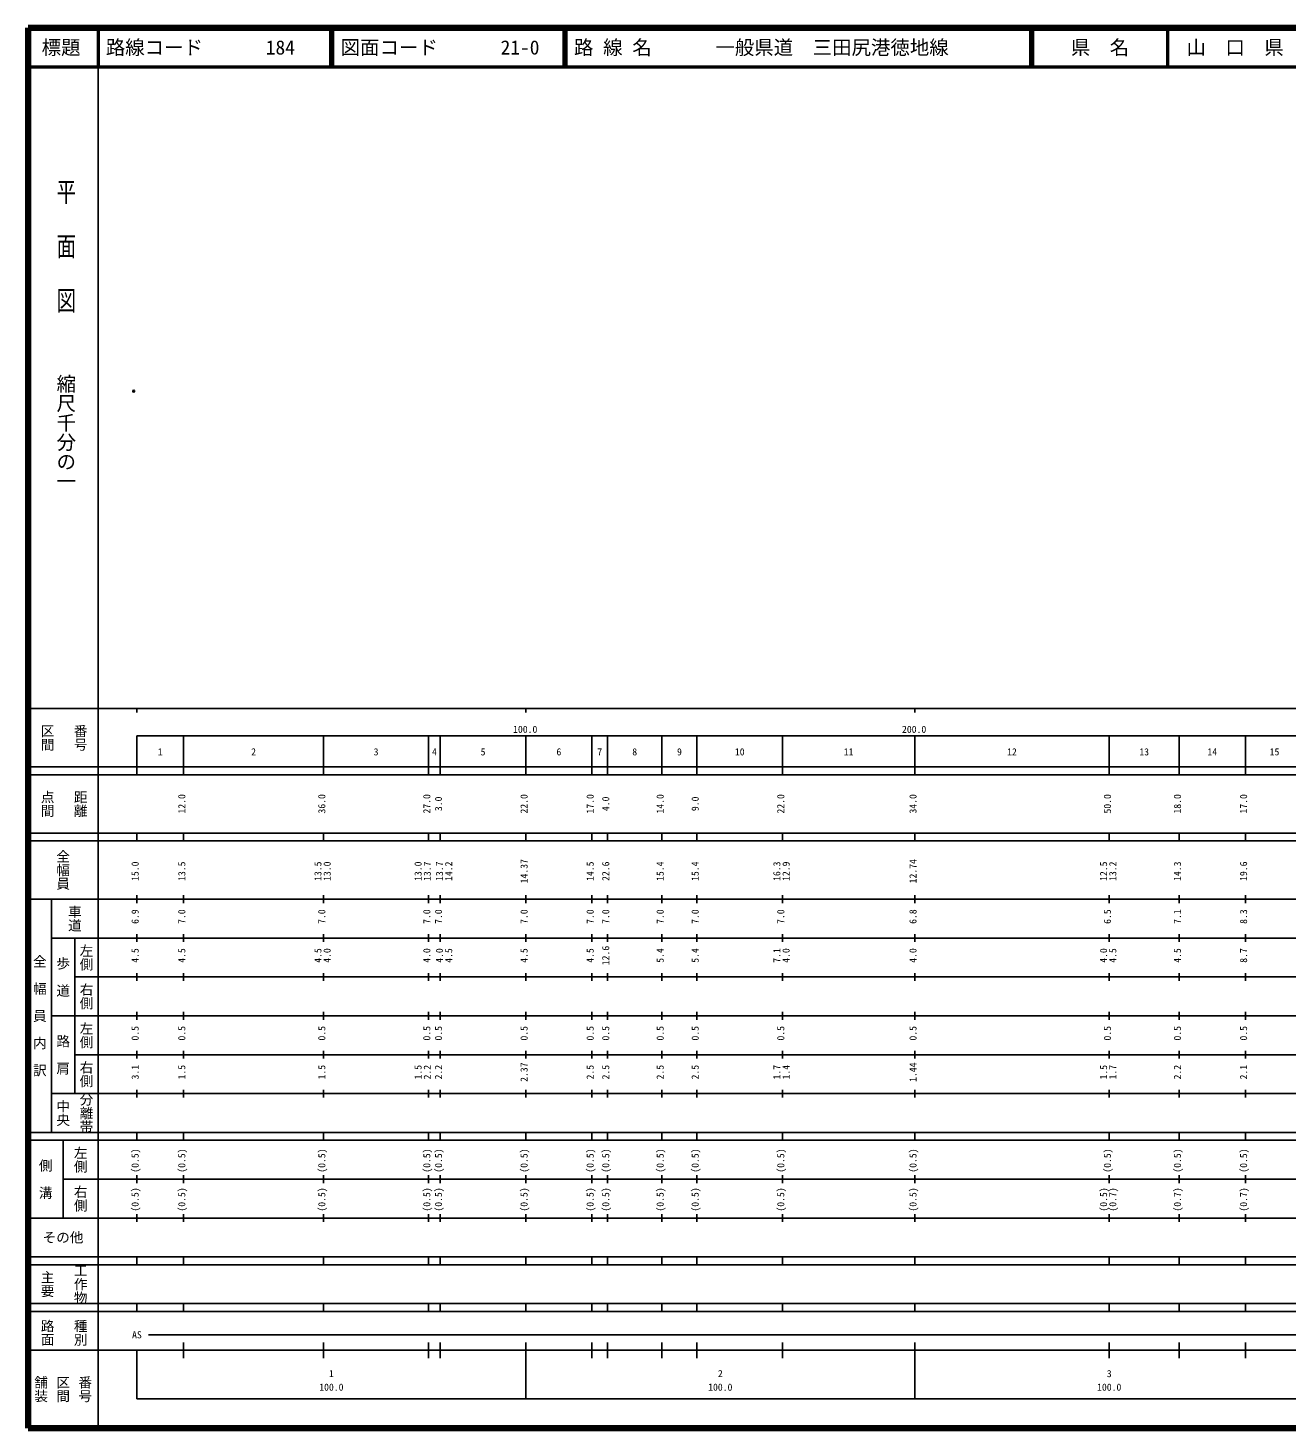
# Model space of a CAD drawing. Units: millimetres on the paper. Extents: x 40 to 680, y 20 to 380.
# Drawn here: x 40 to 363.7, y 20 to 380 of the extents above; entities that cross this region are included whole.
import ezdxf
from ezdxf.enums import TextEntityAlignment as Align

# ---------------------------------------------------------------- set-up
doc = ezdxf.new("R2010")
doc.units = ezdxf.units.MM
doc.header["$PDMODE"] = 32
doc.header["$PDSIZE"] = 0.5
doc.layers.add('M-OTRS', color=6, linetype='Continuous')
doc.layers.add('M-TTL-TXT', color=7, linetype='Continuous')
for name, color, linetype, lineweight in [('M-TTL', 2, 'Continuous', 140), ('M-TTL-BAND', 7, 'Continuous', 25), ('M-TTL-LINE', 7, 'Continuous', 50)]:
    doc.layers.add(name, color=color, linetype=linetype, lineweight=lineweight)
doc.styles.add('@ＭＳ ゴシック', font='')
doc.styles.add('ＭＳ ゴシック', font='')
doc.styles.get('@ＭＳ ゴシック').set_extended_font_data('@MS Gothic')
doc.styles.get('ＭＳ ゴシック').set_extended_font_data('MS Gothic')

msp = doc.modelspace()

# ---------------------------------------------------------------- linework, layer by layer
at = {"layer": 'M-OTRS'}
msp.add_point((67.172, 286.601), dxfattribs=at)
at = {"layer": 'M-TTL'}
for p, q in [((40, 380), (40, 20)), ((680, 380), (40, 380)), ((40, 20), (680, 20))]:
    msp.add_line(p, q, dxfattribs=at)
at = {"layer": 'M-TTL-BAND'}
for p, q in [((58, 370), (58, 20)), ((40, 205), (579, 205)), ((68, 205), (68, 204)), ((168, 205), (168, 204)), ((268, 205), (268, 204)), ((68, 198), (579, 198)), ((68, 198), (68, 188)), ((80, 188), (80, 198)), ((116, 188), (116, 198)), ((143, 188), (143, 198)), ((146, 188), (146, 198)), ((168, 188), (168, 198)), ((185, 188), (185, 198)), ((189, 188), (189, 198)), ((203, 188), (203, 198)), ((212, 188), (212, 198)), ((234, 188), (234, 198)), ((268, 188), (268, 198)), ((318, 188), (318, 198)), ((336, 188), (336, 198)), ((353, 188), (353, 198)), ((40, 190), (579, 190)), ((40, 188), (579, 188)), ((40, 173), (579, 173)), ((68, 171), (68, 173)), ((80, 171), (80, 173)), ((116, 171), (116, 173)), ((143, 171), (143, 173)), ((146, 171), (146, 173)), ((168, 171), (168, 173)), ((185, 171), (185, 173)), ((189, 171), (189, 173)), ((203, 171), (203, 173)), ((212, 171), (212, 173)), ((234, 171), (234, 173)), ((268, 171), (268, 173)), ((318, 171), (318, 173)), ((336, 171), (336, 173)), ((353, 171), (353, 173)), ((40, 171), (579, 171)), ((40, 156), (579, 156)), ((46, 96), (46, 156)), ((68, 155), (68, 157)), ((80, 155), (80, 157)), ((116, 155), (116, 157)), ((143, 155), (143, 157)), ((146, 155), (146, 157)), ((168, 155), (168, 157)), ((185, 155), (185, 157)), ((189, 155), (189, 157)), ((203, 155), (203, 157)), ((212, 155), (212, 157)), ((234, 155), (234, 157)), ((268, 155), (268, 157)), ((318, 155), (318, 157)), ((336, 155), (336, 157)), ((353, 155), (353, 157)), ((46, 146), (579, 146)), ((52, 146), (52, 106)), ((68, 145), (68, 147)), ((80, 145), (80, 147)), ((116, 145), (116, 147)), ((143, 145), (143, 147)), ((146, 145), (146, 147)), ((168, 145), (168, 147)), ((185, 145), (185, 147)), ((189, 145), (189, 147)), ((203, 145), (203, 147)), ((212, 145), (212, 147)), ((234, 145), (234, 147)), ((268, 145), (268, 147)), ((318, 145), (318, 147)), ((336, 145), (336, 147)), ((353, 145), (353, 147)), ((68, 135), (68, 137)), ((80, 135), (80, 137)), ((116, 135), (116, 137)), ((143, 135), (143, 137)), ((146, 135), (146, 137)), ((168, 135), (168, 137)), ((185, 135), (185, 137)), ((189, 135), (189, 137)), ((203, 135), (203, 137)), ((212, 135), (212, 137)), ((234, 135), (234, 137)), ((268, 135), (268, 137)), ((318, 135), (318, 137)), ((336, 135), (336, 137)), ((353, 135), (353, 137)), ((52, 136), (579, 136)), ((46, 126), (579, 126)), ((68, 125), (68, 127)), ((80, 125), (80, 127)), ((116, 125), (116, 127)), ((143, 125), (143, 127)), ((146, 125), (146, 127)), ((168, 125), (168, 127)), ((185, 125), (185, 127)), ((189, 125), (189, 127)), ((203, 125), (203, 127)), ((212, 125), (212, 127)), ((234, 125), (234, 127)), ((268, 125), (268, 127)), ((318, 125), (318, 127)), ((336, 125), (336, 127)), ((353, 125), (353, 127)), ((52, 116), (579, 116)), ((68, 115), (68, 117)), ((80, 115), (80, 117)), ((116, 115), (116, 117)), ((143, 115), (143, 117)), ((146, 115), (146, 117)), ((168, 115), (168, 117)), ((185, 115), (185, 117)), ((189, 115), (189, 117)), ((203, 115), (203, 117)), ((212, 115), (212, 117)), ((234, 115), (234, 117)), ((268, 115), (268, 117)), ((318, 115), (318, 117)), ((336, 115), (336, 117)), ((353, 115), (353, 117)), ((46, 106), (579, 106)), ((68, 105), (68, 107)), ((80, 105), (80, 107)), ((116, 105), (116, 107)), ((143, 105), (143, 107)), ((146, 105), (146, 107)), ((168, 105), (168, 107)), ((185, 105), (185, 107)), ((189, 105), (189, 107)), ((203, 105), (203, 107)), ((212, 105), (212, 107)), ((234, 105), (234, 107)), ((268, 105), (268, 107)), ((318, 105), (318, 107)), ((336, 105), (336, 107)), ((353, 105), (353, 107)), ((40, 96), (579, 96)), ((40, 94), (579, 94)), ((49, 94), (49, 74)), ((68, 94), (68, 96)), ((80, 94), (80, 96)), ((116, 94), (116, 96)), ((143, 94), (143, 96)), ((146, 94), (146, 96)), ((168, 94), (168, 96)), ((185, 94), (185, 96)), ((189, 94), (189, 96)), ((203, 94), (203, 96)), ((212, 94), (212, 96)), ((234, 94), (234, 96)), ((268, 94), (268, 96)), ((318, 94), (318, 96)), ((336, 94), (336, 96)), ((353, 94), (353, 96)), ((49, 84), (579, 84)), ((68, 83), (68, 85)), ((80, 83), (80, 85)), ((116, 83), (116, 85)), ((143, 83), (143, 85)), ((146, 83), (146, 85)), ((168, 83), (168, 85)), ((185, 83), (185, 85)), ((189, 83), (189, 85)), ((203, 83), (203, 85)), ((212, 83), (212, 85)), ((234, 83), (234, 85)), ((268, 83), (268, 85)), ((318, 83), (318, 85)), ((336, 83), (336, 85)), ((353, 83), (353, 85)), ((40, 74), (579, 74)), ((68, 73), (68, 75)), ((80, 73), (80, 75)), ((116, 73), (116, 75)), ((143, 73), (143, 75)), ((146, 73), (146, 75)), ((168, 73), (168, 75)), ((185, 73), (185, 75)), ((189, 73), (189, 75)), ((203, 73), (203, 75)), ((212, 73), (212, 75)), ((234, 73), (234, 75)), ((268, 73), (268, 75)), ((318, 73), (318, 75)), ((336, 73), (336, 75)), ((353, 73), (353, 75)), ((40, 64), (579, 64)), ((40, 62), (579, 62)), ((68, 62), (68, 64)), ((80, 62), (80, 64)), ((116, 62), (116, 64)), ((143, 62), (143, 64)), ((146, 62), (146, 64)), ((168, 62), (168, 64)), ((185, 62), (185, 64)), ((189, 62), (189, 64)), ((203, 62), (203, 64)), ((212, 62), (212, 64)), ((234, 62), (234, 64)), ((268, 62), (268, 64)), ((318, 62), (318, 64)), ((336, 62), (336, 64)), ((353, 62), (353, 64)), ((40, 52), (579, 52)), ((68, 50), (68, 52)), ((80, 50), (80, 52)), ((116, 50), (116, 52)), ((143, 50), (143, 52)), ((146, 50), (146, 52)), ((168, 50), (168, 52)), ((185, 50), (185, 52)), ((189, 50), (189, 52)), ((203, 50), (203, 52)), ((212, 50), (212, 52)), ((234, 50), (234, 52)), ((268, 50), (268, 52)), ((318, 50), (318, 52)), ((336, 50), (336, 52)), ((353, 50), (353, 52)), ((40, 50), (579, 50)), ((71, 44), (565, 44)), ((40, 40), (579, 40)), ((68, 40), (68, 27.5)), ((80, 38), (80, 42)), ((116, 38), (116, 42)), ((143, 38), (143, 42)), ((146, 38), (146, 42)), ((168, 27.5), (168, 42)), ((185, 38), (185, 42)), ((189, 38), (189, 42)), ((203, 38), (203, 42)), ((212, 38), (212, 42)), ((234, 38), (234, 42)), ((268, 27.5), (268, 42)), ((318, 38), (318, 42)), ((336, 38), (336, 42)), ((353, 38), (353, 42)), ((68, 27.5), (579, 27.5))]:
    msp.add_line(p, q, dxfattribs=at)
at = {"layer": 'M-TTL-LINE'}
for p, q in [((58, 380), (58, 370)), ((117.75, 380), (117.75, 370)), ((118.25, 380), (118.25, 370)), ((177.75, 380), (177.75, 370)), ((178.25, 380), (178.25, 370)), ((297.75, 380), (297.75, 370)), ((298.25, 380), (298.25, 370)), ((333, 380), (333, 370)), ((40, 370), (680, 370))]:
    msp.add_line(p, q, dxfattribs=at)

# ---------------------------------------------------------------- texts
at = {"layer": 'M-TTL-BAND', "style": '@ＭＳ ゴシック', "width": 1.4}
msp.add_text('平  面  図', height=3.666, rotation=270, dxfattribs=at).set_placement((49.777, 306.475), align=Align.MIDDLE_RIGHT)
at = {"layer": 'M-TTL-BAND', "style": '@ＭＳ ゴシック'}
msp.add_text('縮尺千分の一', height=3.666, rotation=270, dxfattribs=at).set_placement((49.777, 261.03), align=Align.MIDDLE_RIGHT)
for s, p in [('区間', (45, 197.5)), ('番号', (53.5, 197.5)), ('点間', (45, 180.5)), ('距離', (53.5, 180.5)), ('全幅員', (49, 163.5)), ('車道', (52, 151)), ('左側', (55, 141)), ('全\u3000幅\u3000員\u3000内\u3000訳', (43, 126)), ('歩\u3000道', (49, 136)), ('右側', (55, 131)), ('左側', (55, 121)), ('路\u3000肩', (49, 116)), ('右側', (55, 111)), ('分離帯', (55, 101)), ('中央', (49, 101)), ('左側', (53.5, 89)), ('側\u3000溝', (44.5, 84)), ('右側', (53.5, 79)), ('工作物', (53.5, 57)), ('主要', (45, 57)), ('路面', (45, 44.5)), ('種別', (53.5, 44.5)), ('舗装', (43.333, 30)), ('区間', (49, 30)), ('番号', (54.667, 30))]:
    msp.add_text(s, height=2.566, rotation=270, dxfattribs=at).set_placement(p, align=Align.MIDDLE_CENTER)
at = {"layer": 'M-TTL-BAND', "style": 'ＭＳ ゴシック'}
for s, p in [('100.0', (167.844, 198.195)), ('200.0', (267.844, 198.195)), ('1', (74, 192.405)), ('2', (98, 192.405)), ('3', (129.5, 192.405)), ('4', (144.5, 192.405)), ('5', (157, 192.405)), ('6', (176.5, 192.405)), ('7', (187, 192.405)), ('8', (196, 192.405)), ('9', (207.5, 192.405)), ('10', (223, 192.405)), ('11', (251, 192.405)), ('12', (293, 192.405)), ('13', (327, 192.405)), ('14', (344.5, 192.405)), ('15', (360.5, 192.405)), ('AS', (68, 42.5)), ('1', (118, 32.523)), ('2', (218, 32.523)), ('3', (318, 32.523)), ('100.0', (118, 29.033)), ('100.0', (218, 29.033)), ('100.0', (318, 29.033))]:
    msp.add_text(s, height=1.833, dxfattribs=at).set_placement(p, align=Align.BOTTOM_CENTER)
for s, p in [('12.0', (81, 180.5)), ('36.0', (117, 180.5)), ('27.0', (144, 180.5)), ('3.0', (147, 180.5)), ('22.0', (169, 180.5)), ('17.0', (186, 180.5)), ('4.0', (190, 180.5)), ('14.0', (204, 180.5)), ('9.0', (213, 180.5)), ('22.0', (235, 180.5)), ('34.0', (269, 180.5)), ('50.0', (319, 180.5)), ('18.0', (337, 180.5)), ('17.0', (354, 180.5)), ('14.37', (169, 163.174)), ('12.74', (269, 163.174)), ('15.0', (69, 163.174)), ('13.5', (81, 163.174)), ('13.5', (116, 163.174)), ('13.0', (118.37, 163.174)), ('13.0', (141.75, 163.174)), ('13.7', (144.12, 163.174)), ('13.7', (147.25, 163.174)), ('14.2', (149.62, 163.174)), ('14.5', (186, 163.174)), ('22.6', (190, 163.174)), ('15.4', (204, 163.174)), ('15.4', (213, 163.174)), ('16.3', (234, 163.174)), ('12.9', (236.37, 163.174)), ('12.5', (318, 163.174)), ('13.2', (320.37, 163.174)), ('14.3', (337, 163.174)), ('19.6', (354, 163.174)), ('6.9', (69, 151.5)), ('7.0', (81, 151.5)), ('7.0', (117, 151.5)), ('7.0', (144, 151.5)), ('7.0', (147, 151.5)), ('7.0', (169, 151.5)), ('7.0', (186, 151.5)), ('7.0', (190, 151.5)), ('7.0', (204, 151.5)), ('7.0', (213, 151.5)), ('7.0', (235, 151.5)), ('6.8', (269, 151.5)), ('6.5', (319, 151.5)), ('7.1', (337, 151.5)), ('8.3', (354, 151.5)), ('4.5', (69, 141.5)), ('4.5', (81, 141.5)), ('4.5', (116, 141.5)), ('4.0', (118.37, 141.5)), ('4.0', (144, 141.5)), ('4.0', (147.25, 141.5)), ('4.5', (149.62, 141.5)), ('4.5', (169, 141.5)), ('4.5', (186, 141.5)), ('12.6', (190, 141.5)), ('5.4', (204, 141.5)), ('5.4', (213, 141.5)), ('7.1', (234, 141.5)), ('4.0', (236.37, 141.5)), ('4.0', (269, 141.5)), ('4.0', (318, 141.5)), ('4.5', (320.37, 141.5)), ('4.5', (337, 141.5)), ('8.7', (354, 141.5)), ('0.5', (69, 121.5)), ('0.5', (81, 121.5)), ('0.5', (117, 121.5)), ('0.5', (144, 121.5)), ('0.5', (147, 121.5)), ('0.5', (169, 121.5)), ('0.5', (186, 121.5)), ('0.5', (190, 121.5)), ('0.5', (204, 121.5)), ('0.5', (213, 121.5)), ('0.5', (235, 121.5)), ('0.5', (269, 121.5)), ('0.5', (319, 121.5)), ('0.5', (337, 121.5)), ('0.5', (354, 121.5)), ('3.1', (69, 111.5)), ('1.5', (81, 111.5)), ('1.5', (117, 111.5)), ('1.5', (141.75, 111.5)), ('2.2', (144.12, 111.5)), ('2.2', (147, 111.5)), ('2.37', (169, 111.5)), ('2.5', (186, 111.5)), ('2.5', (190, 111.5)), ('2.5', (204, 111.5)), ('2.5', (213, 111.5)), ('1.7', (234, 111.5)), ('1.4', (236.37, 111.5)), ('1.44', (269, 111.5)), ('1.5', (318, 111.5)), ('1.7', (320.37, 111.5)), ('2.2', (337, 111.5)), ('2.1', (354, 111.5)), ('(0.5)', (69, 88.764)), ('(0.5)', (81, 88.764)), ('(0.5)', (117, 88.764)), ('(0.5)', (144, 88.764)), ('(0.5)', (147, 88.764)), ('(0.5)', (169, 88.764)), ('(0.5)', (186, 88.764)), ('(0.5)', (190, 88.764)), ('(0.5)', (204, 88.764)), ('(0.5)', (213, 88.764)), ('(0.5)', (235, 88.764)), ('(0.5)', (269, 88.764)), ('(0.5)', (319, 88.764)), ('(0.5)', (337, 88.764)), ('(0.5)', (354, 88.764)), ('(0.5)', (69, 78.764)), ('(0.5)', (81, 78.764)), ('(0.5)', (117, 78.764)), ('(0.5)', (144, 78.764)), ('(0.5)', (147, 78.764)), ('(0.5)', (169, 78.764)), ('(0.5)', (186, 78.764)), ('(0.5)', (190, 78.764)), ('(0.5)', (204, 78.764)), ('(0.5)', (213, 78.764)), ('(0.5)', (235, 78.764)), ('(0.5)', (269, 78.764)), ('(0.5)', (318, 78.764)), ('(0.7)', (320.37, 78.764)), ('(0.7)', (337, 78.764)), ('(0.7)', (354, 78.764))]:
    msp.add_text(s, height=1.833, rotation=90, dxfattribs=at).set_placement(p, align=Align.BOTTOM_CENTER)
msp.add_text('その他', height=2.566, dxfattribs=at).set_placement((49, 69), align=Align.MIDDLE_CENTER)
at = {"layer": 'M-TTL-TXT', "style": 'ＭＳ ゴシック'}
for s, p in [('標題', (48.5, 375)), ('県\u3000名', (315.625, 375)), ('山\u3000口\u3000県', (350.375, 375))]:
    msp.add_text(s, height=3.666, dxfattribs=at).set_placement(p, align=Align.MIDDLE_CENTER)
for s, p in [('路線コード', (60, 375)), ('184', (101.142, 375)), ('図面コード', (120.38, 375)), ('21-0', (161.521, 375)), ('路 線 名', (180.38, 375)), ('一般県道\u3000三田尻港徳地線', (216.734, 375))]:
    msp.add_text(s, height=3.666, dxfattribs=at).set_placement(p, align=Align.MIDDLE_LEFT)

doc.saveas('drawing.dxf')
